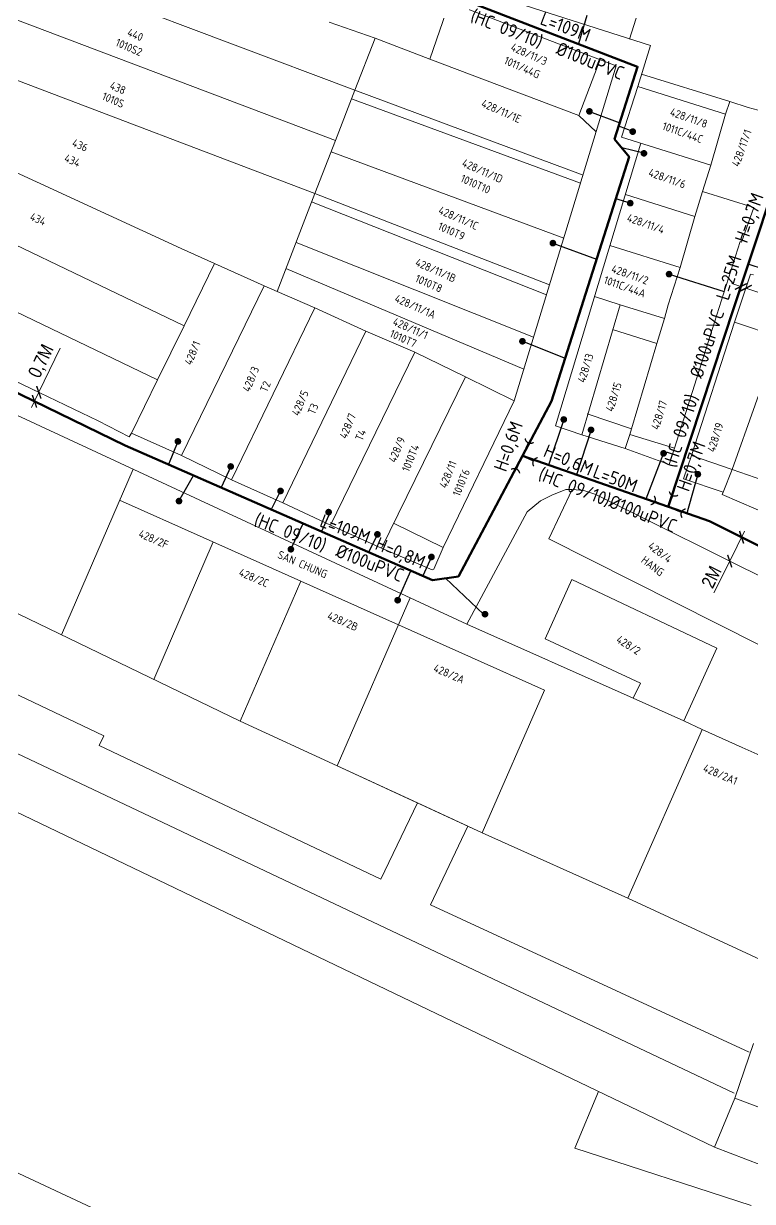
# Model space of a CAD drawing. Header units: inches. Extents: x 595615 to 1194060, y 1190840 to 2385448.
# Drawn here: x 596611.3 to 596665.9, y 1191981.4 to 1192069.7 of the extents above; entities that cross this region are included whole.
import ezdxf
from ezdxf.enums import TextEntityAlignment as Align

# ---------------------------------------------------------------- set-up
doc = ezdxf.new("R2010")
doc.units = ezdxf.units.IN
doc.header["$MEASUREMENT"] = 0
doc.layers.get('Defpoints').update_dxf_attribs({"color": 1})
for name, color, linetype, lineweight in [('Chitiet', 4, 'Continuous', 9), ('DN 100 uPVC', 4, 'Continuous', 50), ('DN 25 PE', 40, 'Continuous', 30), ('DOSAU', 2, 'Continuous', 20), ('DUONG CACH LE', 112, 'Continuous', 5), ('NAM-CDAI', 220, 'Continuous', 25), ('Nen_HTHANH-TP', 9, 'Continuous', 0), ('Nen_SN-HTHANH-TP_new', 7, 'Continuous', 0), ('Nen_SN_HTHANH_old', 9, 'Continuous', 0), ('Te', 4, 'Continuous', 15), ('TEXT PIPE', 3, 'Continuous', 25), ('TLK 15', 220, 'Continuous', 20)]:
    doc.layers.add(name, color=color, linetype=linetype, lineweight=lineweight)
doc.styles.add('Sonha_QTB', font='isocp.shx', dxfattribs={"height": 0.6, "bigfont": 'bigfont.shx'})
doc.styles.add('text', font='isocp2.shx')
doc.styles.add('VNI-HC', font='VHELVCN_0.TTF')
doc.dimstyles.new('DUONG KICH THUOC', dxfattribs={"dimtxt": 1, "dimasz": 0.7, "dimexe": 0.5, "dimexo": 0.3, "dimgap": 0.2, "dimtad": 1, "dimzin": 0, "dimdsep": 46, "dimtxsty": 'VNI-HC', "dimblk": 'ARCHTICK', "dimcen": 0.09, "dimdle": 0.5, "dimclrd": 256, "dimclre": 256, "dimclrt": 256, "dimadec": 0, "dimazin": 0, "dimtfac": 1, "dimtofl": 0, "dimtmove": 0, "dimatfit": 3, "dimfxl": 1, "dimtolj": 1, "dimtzin": 0, "dimlwd": -1, "dimlwe": -1, "dimarcsym": 0})

# ---------------------------------------------------------------- blocks, each defined once
blk = doc.blocks.new('TE1')
at = {"layer": 'Chitiet', "ltscale": 100, "const_width": 0.1}
for points in [[(-0.35, 1.276, 0.571257), (0.35, 1.276)], [(1.098, 0.35, 0.571257), (1.098, -0.35)], [(0.35, -1.276, 0.571257), (-0.35, -1.276)]]:
    blk.add_lwpolyline(points, format="xyb", dxfattribs=at)
for points in [[(0, -1.076), (0, 1.076)], [(0.898, 0), (0, 0)]]:
    blk.add_lwpolyline(points, dxfattribs=at)
blk = doc.blocks.new('_ArchTick')
at = {"color": 0, "linetype": 'ByBlock', "const_width": 0.15}
blk.add_lwpolyline([(-0.5, -0.5), (0.5, 0.5)], dxfattribs=at)
blk = doc.blocks.new('*D221')
at = {"layer": 'Defpoints', "color": 0}
for p in [(596612.429, 1192042.08), (596612.429, 1192042.08), (596612.104, 1192041.405)]:
    blk.add_point(p, dxfattribs=at)
at = {"layer": 'DUONG CACH LE'}
for p, q in [((596612.429, 1192042.08), (596614.019, 1192045.389)), ((596611.887, 1192040.954), (596612.429, 1192042.08)), ((596612.158, 1192042.21), (596611.978, 1192042.297)), ((596611.834, 1192041.535), (596611.653, 1192041.621))]:
    blk.add_line(p, q, dxfattribs=at)
at = {"layer": 'DUONG CACH LE', "xscale": 0.7, "yscale": 0.7, "zscale": 0.7}
for p, rotation in [((596612.429, 1192042.08), 64.33029881123785), ((596612.104, 1192041.405), 244.3302988112378)]:
    blk.add_blockref('_ArchTick', p, dxfattribs=dict(at, rotation=rotation))
at = {"layer": 'DUONG CACH LE', "insert": (596612.657, 1192044.395), "char_height": 1, "attachment_point": 5, "rotation": 64.3303, "style": 'VNI-HC'}
blk.add_mtext('\\A1;0,7M', dxfattribs=at)
blk = doc.blocks.new('*D222')
at = {"layer": 'Defpoints', "color": 0}
for p in [(596665.05, 1192050.014), (596665.428, 1192049.888), (596665.428, 1192049.888)]:
    blk.add_point(p, dxfattribs=at)
at = {"layer": 'DUONG CACH LE'}
for p, q in [((596665.05, 1192050.014), (596664.386, 1192050.234)), ((596664.956, 1192049.729), (596664.893, 1192049.539)), ((596665.334, 1192049.604), (596665.271, 1192049.414)), ((596665.428, 1192049.888), (596669.577, 1192048.513))]:
    blk.add_line(p, q, dxfattribs=at)
at = {"layer": 'DUONG CACH LE', "xscale": 0.7, "yscale": 0.7, "zscale": 0.7}
for p, rotation in [((596665.05, 1192050.014), 341.6589083377904), ((596665.428, 1192049.888), 161.6589083377903)]:
    blk.add_blockref('_ArchTick', p, dxfattribs=dict(at, rotation=rotation))
at = {"layer": 'DUONG CACH LE', "insert": (596668.418, 1192049.737), "char_height": 1, "attachment_point": 5, "rotation": 341.65891, "style": 'VNI-HC'}
blk.add_mtext('\\A1;0,4M', dxfattribs=at)
blk = doc.blocks.new('*D224')
at = {"layer": 'Defpoints', "color": 0}
for p in [(596665.105, 1192031.215), (596664.214, 1192029.426), (596664.214, 1192029.426)]:
    blk.add_point(p, dxfattribs=at)
at = {"layer": 'DUONG CACH LE'}
for p, q in [((596665.328, 1192031.663), (596664.214, 1192029.426)), ((596665.374, 1192031.082), (596665.553, 1192030.993)), ((596664.214, 1192029.426), (596663.032, 1192027.052)), ((596664.483, 1192029.292), (596664.662, 1192029.203))]:
    blk.add_line(p, q, dxfattribs=at)
at = {"layer": 'DUONG CACH LE', "xscale": 0.7, "yscale": 0.7, "zscale": 0.7}
for p, rotation in [((596665.105, 1192031.215), 63.5262814973847), ((596664.214, 1192029.426), 243.5262814973847)]:
    blk.add_blockref('_ArchTick', p, dxfattribs=dict(at, rotation=rotation))
at = {"layer": 'DUONG CACH LE', "insert": (596662.84, 1192028.238), "char_height": 1, "attachment_point": 5, "rotation": 63.52628, "style": 'VNI-HC'}
blk.add_mtext('\\A1;2M', dxfattribs=at)
blk = doc.blocks.new('TLK 15')
at = {"layer": 'TLK 15', "linetype": 'Continuous', "const_width": 0.25}
blk.add_lwpolyline([(-0.125, 0, 1), (0.125, 0, 1)], format="xyb", close=True, dxfattribs=at)

msp = doc.modelspace()

# ---------------------------------------------------------------- linework, layer by layer
at = {"layer": 'DN 100 uPVC'}
for points in [[(596591.345, 1192051.466), (596602.158, 1192046.24), (596618.907, 1192038.098), (596641.926, 1192027.998), (596643.877, 1192028.277), (596650.854, 1192041.414), (596656.677, 1192059.748), (596655.59, 1192061.066), (596657.311, 1192066.496), (596644.414, 1192071.456)], [(596659.602, 1192033.496), (596665.401, 1192051.076), (596667.984, 1192058.812)], [(596694.504, 1192016.561), (596662.705, 1192032.412), (596648.676, 1192037.313)]]:
    msp.add_lwpolyline(points, dxfattribs=at)
at = {"layer": 'DN 25 PE'}
for p, q in [((596653.508, 1192070.344), (596652.87, 1192068.204)), ((596653.701, 1192063.143), (596655.978, 1192062.291)), ((596656.944, 1192061.627), (596655.897, 1192062.034)), ((596657.787, 1192060), (596656.133, 1192060.407)), ((596656.756, 1192056.264), (596655.673, 1192056.588)), ((596650.959, 1192053.265), (596654.233, 1192052.053)), ((596659.672, 1192050.941), (596663.809, 1192049.629)), ((596666.824, 1192051.287), (596665.607, 1192051.694)), ((596648.679, 1192045.909), (596651.881, 1192044.648)), ((596651.78, 1192040.044), (596650.632, 1192036.629)), ((596653.823, 1192039.266), (596652.73, 1192035.896)), ((596622.853, 1192038.398), (596622.141, 1192036.678)), ((596659.26, 1192037.508), (596657.936, 1192034.078)), ((596622.936, 1192033.925), (596624.017, 1192035.855)), ((596626.814, 1192036.521), (596626.085, 1192034.948)), ((596661.827, 1192035.942), (596660.972, 1192032.932)), ((596630.547, 1192034.686), (596629.847, 1192033.297)), ((596634.277, 1192033.098), (596633.606, 1192031.648)), ((596631.321, 1192030.316), (596632.249, 1192032.243)), ((596637.811, 1192031.432), (596637.15, 1192030.093)), ((596641.858, 1192029.736), (596641.201, 1192028.315)), ((596639.328, 1192026.495), (596640.322, 1192028.701)), ((596642.901, 1192028.137), (596645.748, 1192025.447))]:
    msp.add_line(p, q, dxfattribs=at)
at = {"layer": 'Nen_HTHANH-TP', "linetype": 'Continuous'}
for p, q in [((596659.419, 1192077.126), (596656.716, 1192068.563)), ((596636.109, 1192064.727), (596608.011, 1192075.324)), ((596634.672, 1192060.966), (596606.614, 1192071.573)), ((596643.214, 1192071.323), (596641.737, 1192067.071)), ((596655.703, 1192066.562), (596643.214, 1192071.323)), ((596647.704, 1192071.446), (596658.274, 1192068.075)), ((596637.636, 1192068.628), (596634.195, 1192069.835)), ((596637.636, 1192068.628), (596636.109, 1192064.727)), ((596641.737, 1192067.071), (596637.636, 1192068.628)), ((596657.319, 1192065.004), (596658.274, 1192068.075)), ((596654.497, 1192067.022), (596652.911, 1192062.84)), ((596633.126, 1192056.994), (596609.868, 1192065.836)), ((596655.703, 1192066.562), (596648.058, 1192041.436)), ((596657.608, 1192065.934), (596664.22, 1192063.879)), ((596656.092, 1192061.213), (596657.319, 1192065.004)), ((596657.319, 1192065.004), (596663.901, 1192062.939)), ((596636.109, 1192064.727), (596634.672, 1192060.966)), ((596664.22, 1192063.879), (596663.901, 1192062.939)), ((596664.22, 1192063.879), (596665.6, 1192063.441)), ((596665.6, 1192063.441), (596668.071, 1192062.763)), ((596652.911, 1192062.84), (596654.212, 1192061.611)), ((596663.901, 1192062.939), (596662.804, 1192059.118)), ((596634.672, 1192060.966), (596633.126, 1192056.994)), ((596657.56, 1192060.755), (596651.147, 1192039.559)), ((596656.092, 1192061.213), (596662.804, 1192059.118)), ((596608.493, 1192059.595), (596623.089, 1192052.856)), ((596662.804, 1192059.118), (596662.185, 1192057.128)), ((596599.294, 1192058.617), (596623.314, 1192047.056)), ((596662.185, 1192057.128), (596661.607, 1192055.267)), ((596666.026, 1192055.941), (596662.185, 1192057.128)), ((596630.291, 1192049.652), (596633.126, 1192056.994)), ((596656.396, 1192056.909), (596661.607, 1192055.267)), ((596661.607, 1192055.267), (596660.49, 1192051.446)), ((596665.088, 1192053.35), (596666.026, 1192055.941)), ((596597.468, 1192054.496), (596621.327, 1192043.005)), ((596625.6, 1192051.728), (596623.089, 1192052.856)), ((596655.242, 1192053.095), (596660.49, 1192051.446)), ((596663.083, 1192047.339), (596664.998, 1192053.38)), ((596664.998, 1192053.38), (596665.088, 1192053.35)), ((596625.6, 1192051.728), (596623.314, 1192047.056)), ((596629.331, 1192050.071), (596625.6, 1192051.728)), ((596660.49, 1192051.446), (596659.592, 1192048.646)), ((596665.78, 1192050.951), (596664.583, 1192047.34)), ((596665.78, 1192050.951), (596666.01, 1192050.891)), ((596629.331, 1192050.071), (596623.121, 1192037.336)), ((596629.331, 1192050.071), (596630.291, 1192049.652)), ((596633.122, 1192048.404), (596630.291, 1192049.652)), ((596654.081, 1192049.258), (596656.012, 1192048.643)), ((596633.122, 1192048.404), (596626.883, 1192035.529)), ((596636.934, 1192046.667), (596633.122, 1192048.404)), ((596653.14, 1192038.891), (596656.012, 1192048.643)), ((596656.012, 1192048.643), (596659.323, 1192047.626)), ((596659.592, 1192048.646), (596659.323, 1192047.626)), ((596659.323, 1192047.626), (596658.765, 1192045.745)), ((596663.083, 1192047.339), (596660.071, 1192037.906)), ((596661.361, 1192037.347), (596664.583, 1192047.34)), ((596667.914, 1192046.212), (596664.583, 1192047.34)), ((596602.464, 1192046.87), (596616.879, 1192039.941)), ((596623.314, 1192047.056), (596621.327, 1192043.005)), ((596636.934, 1192046.667), (596630.724, 1192033.802)), ((596640.605, 1192045.08), (596636.934, 1192046.667)), ((596655.494, 1192046.762), (596658.765, 1192045.745)), ((596656.85, 1192039.334), (596658.765, 1192045.745)), ((596664.392, 1192036.29), (596667.914, 1192046.212)), ((596644.502, 1192024.704), (596600.585, 1192045.098)), ((596640.605, 1192045.08), (596634.286, 1192032.115)), ((596644.407, 1192043.253), (596640.605, 1192045.08)), ((596621.327, 1192043.005), (596619.37, 1192039.023)), ((596644.407, 1192043.253), (596638.117, 1192030.388)), ((596648.058, 1192041.436), (596644.407, 1192043.253)), ((596642.747, 1192030.442), (596648.058, 1192041.436)), ((596653.539, 1192040.461), (596656.85, 1192039.334)), ((596616.879, 1192039.941), (596619.2, 1192038.733)), ((596653.14, 1192038.891), (596651.147, 1192039.559)), ((596656.73, 1192038.923), (596656.85, 1192039.334)), ((596619.2, 1192038.733), (596619.37, 1192039.023)), ((596619.37, 1192039.023), (596623.121, 1192037.336)), ((596656.391, 1192037.863), (596653.14, 1192038.891)), ((596656.391, 1192037.863), (596656.73, 1192038.923)), ((596656.73, 1192038.923), (596660.071, 1192037.906)), ((596659.682, 1192036.666), (596656.391, 1192037.863)), ((596660.071, 1192037.906), (596659.682, 1192036.666)), ((596623.121, 1192037.336), (596626.883, 1192035.529)), ((596660.763, 1192035.607), (596661.361, 1192037.347)), ((596661.361, 1192037.347), (596664.392, 1192036.29)), ((596619.494, 1192036.317), (596614.126, 1192023.903)), ((596663.714, 1192034.589), (596664.392, 1192036.29)), ((596664.392, 1192036.29), (596668.263, 1192034.943)), ((596626.883, 1192035.529), (596630.724, 1192033.802)), ((596663.714, 1192034.589), (596660.763, 1192035.607)), ((596650.874, 1192034.379), (596650.044, 1192033.938)), ((596652.413, 1192034.79), (596650.646, 1192031.089)), ((596651.943, 1192034.79), (596650.874, 1192034.379)), ((596652.413, 1192034.79), (596651.943, 1192034.79)), ((596653.293, 1192034.731), (596652.413, 1192034.79)), ((596654.184, 1192034.421), (596653.293, 1192034.731)), ((596669.44, 1192026.824), (596654.184, 1192034.421)), ((596663.644, 1192034.419), (596663.714, 1192034.589)), ((596667.465, 1192032.782), (596663.644, 1192034.419)), ((596594.294, 1192033.503), (596627.517, 1192017.42)), ((596618.488, 1192033.991), (596624.736, 1192031.198)), ((596630.724, 1192033.802), (596634.286, 1192032.115)), ((596650.044, 1192033.938), (596649.045, 1192033.117)), ((596649.045, 1192033.117), (596644.502, 1192024.704)), ((596634.286, 1192032.115), (596638.117, 1192030.388)), ((596642.747, 1192030.442), (596639.025, 1192032.259)), ((596625.492, 1192030.86), (596621.038, 1192020.557)), ((596624.736, 1192031.198), (596632.059, 1192027.924)), ((596650.646, 1192031.089), (596666.473, 1192023.131)), ((596638.117, 1192030.388), (596641.918, 1192028.771)), ((596642.048, 1192028.832), (596642.747, 1192030.442)), ((596641.918, 1192028.771), (596642.048, 1192028.832)), ((596632.059, 1192027.924), (596627.517, 1192017.42)), ((596632.059, 1192027.924), (596639.382, 1192024.649)), ((596650.372, 1192023.588), (596652.389, 1192028.05)), ((596652.389, 1192028.05), (596663.253, 1192022.909)), ((596593.979, 1192027.463), (596617.298, 1192016.322)), ((596634.8, 1192014.066), (596640.258, 1192026.674)), ((596639.382, 1192024.649), (596650.336, 1192019.758)), ((596644.502, 1192024.704), (596656.976, 1192019.154)), ((596657.525, 1192020.284), (596650.372, 1192023.588)), ((596663.253, 1192022.909), (596660.767, 1192017.457)), ((596597.654, 1192021.226), (596664.56, 1191989.53)), ((596656.976, 1192019.154), (596657.525, 1192020.284)), ((596650.336, 1192019.758), (596645.664, 1192009.054)), ((596660.767, 1192017.457), (596656.976, 1192019.154)), ((596595.567, 1192017.914), (596663.063, 1191985.479)), ((596627.517, 1192017.42), (596634.8, 1192014.066)), ((596660.767, 1192017.457), (596662.148, 1192016.798)), ((596662.008, 1192016.458), (596656.568, 1192004.163)), ((596662.148, 1192016.798), (596662.008, 1192016.458)), ((596665.149, 1192015.45), (596662.148, 1192016.798)), ((596617.298, 1192016.322), (596616.949, 1192015.591)), ((596616.949, 1192015.591), (596638.077, 1192005.568)), ((596665.149, 1192015.45), (596668.24, 1192014.083)), ((596634.8, 1192014.066), (596645.664, 1192009.054)), ((596634.8, 1192014.066), (596640.802, 1192011.291)), ((596638.077, 1192005.568), (596640.802, 1192011.291)), ((596640.802, 1192011.291), (596644.594, 1192009.544)), ((596641.789, 1192003.651), (596644.594, 1192009.544)), ((596644.594, 1192009.544), (596645.664, 1192009.054)), ((596645.664, 1192009.054), (596656.568, 1192004.163)), ((596656.568, 1192004.163), (596668.052, 1191998.823)), ((596641.789, 1192003.651), (596665.667, 1191992.601)), ((596664.59, 1191989.16), (596666.007, 1191993.251)), ((596652.613, 1191985.41), (596654.37, 1191989.661)), ((596663.063, 1191985.479), (596664.59, 1191989.16)), ((596679.735, 1191983.402), (596664.59, 1191989.16)), ((596602.792, 1191987.32), (596624.1, 1191977.367)), ((596602.792, 1191987.32), (596624.1, 1191977.367)), ((596667.765, 1191983.682), (596663.063, 1191985.479)), ((596665.817, 1191981.111), (596652.613, 1191985.41))]:
    msp.add_line(p, q, dxfattribs=at)
for points in [[(596652.911, 1192062.84), (596641.737, 1192067.071)], [(596635.866, 1192064.09), (596653.038, 1192057.762)], [(596636.109, 1192064.727), (596653.223, 1192058.37)], [(596634.338, 1192060.107), (596651.778, 1192053.633)], [(596633.118, 1192056.997), (596650.714, 1192050.143)], [(596632.879, 1192056.354), (596650.484, 1192049.388)], [(596631.708, 1192053.323), (596649.515, 1192046.212)], [(596630.955, 1192051.37), (596648.781, 1192043.806)]]:
    msp.add_lwpolyline(points, dxfattribs=at)

# ---------------------------------------------------------------- block references
at = {"layer": 'Te'}
for p, rotation in [((596648.676, 1192037.313), 335.5725320862516), ((596659.602, 1192033.496), 67.6201580431814)]:
    msp.add_blockref('TE1', p, dxfattribs=dict(at, rotation=rotation))
at = {"layer": 'TLK 15'}
for p in [(596653.701, 1192063.143), (596656.944, 1192061.627), (596657.787, 1192060), (596656.756, 1192056.264), (596650.959, 1192053.265), (596659.672, 1192050.941), (596648.679, 1192045.909), (596651.78, 1192040.044), (596653.823, 1192039.266), (596622.853, 1192038.398), (596659.26, 1192037.508), (596626.814, 1192036.521), (596661.827, 1192035.942), (596630.547, 1192034.686), (596622.936, 1192033.925), (596634.152, 1192033.098), (596637.811, 1192031.432), (596631.321, 1192030.316), (596641.858, 1192029.736), (596639.328, 1192026.495), (596645.873, 1192025.447)]:
    msp.add_blockref('TLK 15', p, dxfattribs=at)

# ---------------------------------------------------------------- texts
at = {"layer": 'DOSAU', "style": 'text'}
for s, rotation, p in [('H=0,7M', 70.40123, (596665.507, 1192053.205)), ('H=0,6M', 70.40123, (596647.45, 1192036.055)), ('H=0,6M', 337.04343, (596650.171, 1192037.302)), ('H=0,7M', 70.40123, (596661.151, 1192034.567)), ('H=0,8M', 337.04343, (596637.558, 1192030.343))]:
    msp.add_text(s, height=1, rotation=rotation, dxfattribs=at).set_placement(p)
at = {"layer": 'NAM-CDAI', "style": 'text'}
for s, rotation, p in [('(HC 09/10)', 338.51104, (596644.694, 1192069.916)), ('L=109M', 339.35261, (596649.929, 1192069.7)), ('L=25M', 72.71041, (596664.12, 1192048.909)), ('(HC 09/10)', 71.72548, (596660.142, 1192036.361)), ('(HC 09/10)', 338.51104, (596649.782, 1192035.553)), ('L=50M', 339.35261, (596653.877, 1192035.744)), ('(HC 09/10)', 338.51104, (596628.474, 1192032.147)), ('L=109M', 339.35261, (596633.409, 1192032.048))]:
    msp.add_text(s, height=1, rotation=rotation, dxfattribs=at).set_placement(p)
at = {"layer": 'Nen_SN-HTHANH-TP_new', "style": 'Sonha_QTB'}
for s, rotation, p in [('440', 336.66658, (596619.661, 1192068.893)), ('428/11/3', 336.02494, (596649.179, 1192067.43)), ('438', 336.66658, (596618.354, 1192064.904)), ('428/11/1E', 336.02494, (596647.095, 1192063.16)), ('428/11/8', 340.41966, (596661.155, 1192062.653)), ('428/17/1', 70.32287, (596665.118, 1192060.401)), ('436', 336.66658, (596615.521, 1192060.606)), ('428/11/1D', 336.02494, (596645.687, 1192058.682)), ('428/11/6', 340.41966, (596659.532, 1192058.119)), ('434', 336.66658, (596612.372, 1192055.07)), ('428/11/1C', 336.02494, (596643.884, 1192055.149)), ('428/11/4', 340.41966, (596657.927, 1192054.722)), ('428/11/1B', 336.02494, (596642.185, 1192051.23)), ('428/11/2', 340.41966, (596656.738, 1192050.905)), ('428/11/1A', 336.02494, (596640.646, 1192048.515)), ('428/11/1', 336.02494, (596640.287, 1192046.876)), ('428/1', 67.5253, (596623.941, 1192045.037)), ('428/13', 72.69189, (596653.403, 1192043.906)), ('428/3', 67.5253, (596628.32, 1192043.072)), ('428/5', 67.5253, (596632.022, 1192041.284)), ('428/15', 72.69189, (596655.514, 1192041.74)), ('428/17', 72.69189, (596658.929, 1192040.382)), ('428/7', 67.5253, (596635.58, 1192039.565)), ('428/19', 72.69189, (596663.136, 1192038.708)), ('428/9', 67.5253, (596639.266, 1192037.784)), ('428/11', 67.5253, (596643.096, 1192035.934)), ('428/2F', 336.71778, (596621.034, 1192031.076)), ('428/4', 322.64288, (596659, 1192030.081)), ('SAN CHUNG', 336.71778, (596632.198, 1192029.183)), ('HANG', 322.64288, (596658.443, 1192029.052)), ('428/2C', 336.71778, (596628.55, 1192028.18)), ('428/2B', 336.71778, (596635.216, 1192024.912)), ('428/2', 327.80489, (596656.632, 1192023.127)), ('428/2A', 336.71778, (596643.178, 1192020.979)), ('428/2A1', 336.71778, (596663.516, 1192013.433))]:
    msp.add_text(s, height=0.6, rotation=rotation, dxfattribs=at).set_placement(p, align=Align.MIDDLE)
at = {"layer": 'Nen_SN_HTHANH_old', "style": 'Sonha_QTB'}
for s, rotation, p in [('1010S2', 336.66658, (596619.19, 1192067.951)), ('1011/44G', 336.02494, (596648.658, 1192066.441)), ('1010S', 336.66658, (596618.007, 1192063.994)), ('1011C/44C', 340.41966, (596660.692, 1192061.555)), ('434', 336.66658, (596614.945, 1192059.463)), ('1010T10', 336.02494, (596645.166, 1192057.693)), ('1010T9', 336.02494, (596643.363, 1192054.16)), ('1010T8', 336.02494, (596641.663, 1192050.241)), ('1011C/44A', 340.41966, (596656.347, 1192049.997)), ('1010T7', 336.02494, (596639.741, 1192046.114)), ('T2', 67.5253, (596629.411, 1192042.505)), ('T3', 67.5253, (596632.981, 1192040.837)), ('T4', 67.5253, (596636.551, 1192038.881)), ('1010T4', 67.5253, (596640.294, 1192037.155)), ('1010T6', 67.5253, (596644.095, 1192035.314))]:
    msp.add_text(s, height=0.6, rotation=rotation, dxfattribs=at).set_placement(p, align=Align.MIDDLE)
at = {"layer": 'TEXT PIPE', "style": 'text'}
for rotation, p in [(338.17593, (596651.12, 1192067.457)), (71.39036, (596662.137, 1192043.062)), (338.17593, (596655.067, 1192033.501)), (338.17593, (596634.6, 1192029.806))]:
    msp.add_text('%%c100uPVC', height=1, rotation=rotation, dxfattribs=at).set_placement(p)

# ---------------------------------------------------------------- dimensions: what is measured, and where the dimension line sits
at = {"layer": 'DUONG CACH LE'}
for p1, p2, text, picture, middle in [((596665.05, 1192050.014), (596665.428, 1192049.888), '0,4M', '*D222', (596668.418, 1192049.737)), ((596612.104, 1192041.405), (596612.429, 1192042.08), '0,7M', '*D221', (596612.657, 1192044.395))]:
    dim = msp.add_aligned_dim(p1=p1, p2=p2, distance=0, text=text, dimstyle='DUONG KICH THUOC', override={"dimpost": 'M'}, dxfattribs=at)
    dim.commit()
    dim.dimension.update_dxf_attribs({"geometry": picture, "text_midpoint": middle})
dim = msp.add_linear_dim(base=(596664.214, 1192029.426), p1=(596665.105, 1192031.215), p2=(596664.214, 1192029.426), angle=243.52628, text='2M', dimstyle='DUONG KICH THUOC', override={"dimpost": 'M'}, dxfattribs=at)
dim.commit()
dim.dimension.update_dxf_attribs({"geometry": '*D224', "text_midpoint": (596663.467, 1192027.926), "dimtype": 161})

doc.saveas('drawing.dxf')
